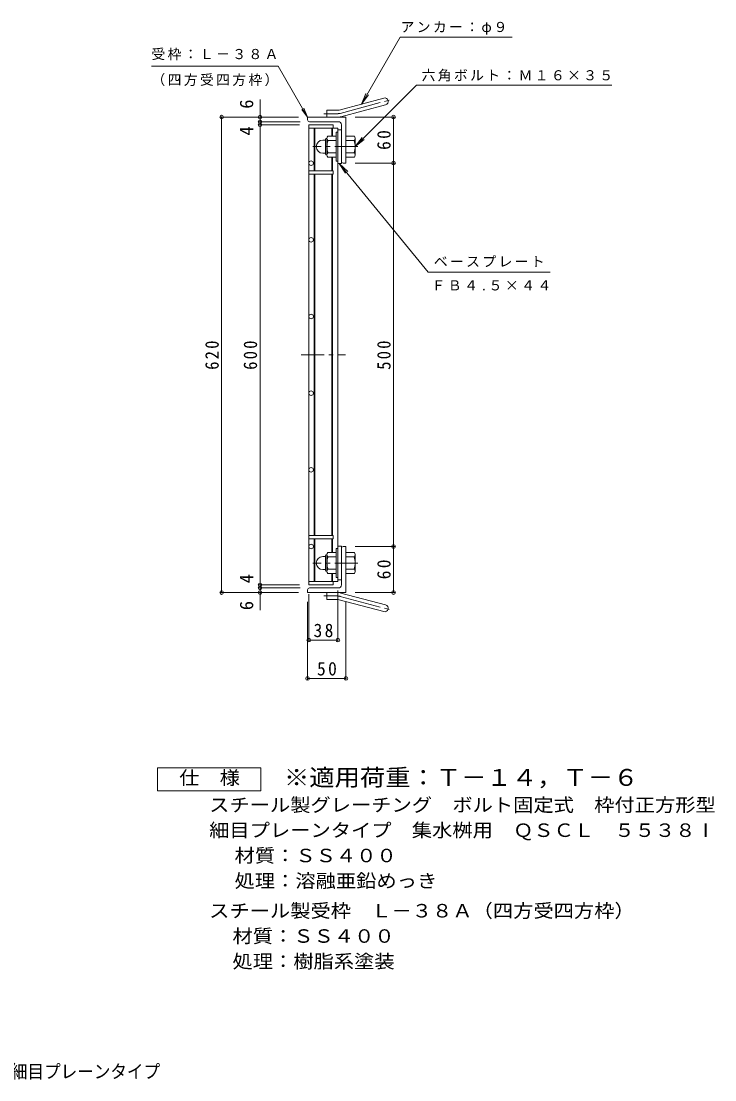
# Model space of a CAD drawing. Units: millimetres at full size, sheet at 1:6. Extents: x -1042 to 967, y -826 to 718.
# Drawn here: x 63 to 967, y -797 to 584 of the extents above; entities that cross this region are included whole.
import ezdxf
from ezdxf.enums import TextEntityAlignment as Align

# ---------------------------------------------------------------- set-up
doc = ezdxf.new("R2010")
doc.units = ezdxf.units.MM
doc.header["$LTSCALE"] = 6
doc.header["$PDMODE"] = 32
doc.header["$PDSIZE"] = 4.8
doc.linetypes.add('CHAIN1', pattern=[8, 5, -1, 1, -1])
doc.linetypes.add('CHAIN2', pattern=[12, 9, -1, 1, -1])
for name, color, linetype, lineweight in [('A-1_ピット', 2, 'Continuous', 9), ('A-2_蓋', 3, 'Continuous', 9), ('A-4_寸法', 7, 'Continuous', 9), ('A-5_仕様文', 7, 'Continuous', 9), ('F-5_F-5ﾚｲﾔ', 2, 'Continuous', 9)]:
    doc.layers.add(name, color=color, linetype=linetype, lineweight=lineweight)
doc.styles.add('ＭＳ ゴシック', font='')
doc.styles.get('ＭＳ ゴシック').set_extended_font_data('MS Gothic')

msp = doc.modelspace()

# ---------------------------------------------------------------- linework, layer by layer
at = {"layer": 'A-1_ピット'}
for p, q in [((477.157, 468.184), (535.348, 483.776)), ((479.486, 459.491), (537.677, 475.083)), ((436.012, 455.378), (436.012, 458.878)), ((486.012, 458.878), (436.012, 458.878)), ((461.012, 458.878), (461.012, 467.878)), ((474.827, 467.878), (461.012, 467.878)), ((486.012, 458.878), (486.012, 398.878)), ((476.012, 452.878), (438.512, 452.878)), ((480.012, 448.878), (480.012, 401.378)), ((455.702, 428.878), (459.212, 428.878)), ((459.212, 411.178), (459.212, 429.578)), ((461.012, 431.378), (461.212, 431.378)), ((461.212, 431.128), (461.212, 409.628)), ((473.212, 433.878), (462.251, 433.878)), ((473.212, 428.378), (462.251, 428.378)), ((473.212, 439.378), (473.212, 401.378)), ((475.512, 439.378), (473.212, 439.378)), ((486.012, 433.878), (496.974, 433.878)), ((486.012, 428.378), (496.974, 428.378)), ((498.212, 431.378), (498.012, 431.378)), ((498.012, 431.128), (498.012, 409.628)), ((455.712, 411.878), (459.212, 411.878)), ((461.012, 409.378), (461.212, 409.378)), ((473.212, 412.378), (462.251, 412.378)), ((473.212, 406.878), (462.251, 406.878)), ((475.512, 401.378), (473.212, 401.378)), ((486.012, 412.378), (496.974, 412.378)), ((486.012, 406.878), (496.974, 406.878)), ((498.212, 409.378), (498.012, 409.378)), ((482.512, 398.878), (486.012, 398.878)), ((473.212, -109.122), (462.251, -109.122)), ((473.212, -141.622), (473.212, -103.622)), ((475.512, -103.622), (473.212, -103.622)), ((480.012, -151.122), (480.012, -103.622)), ((482.512, -101.122), (486.012, -101.122)), ((486.012, -161.122), (486.012, -101.122)), ((486.012, -109.122), (496.974, -109.122)), ((455.712, -114.122), (459.212, -114.122)), ((459.212, -113.422), (459.212, -131.822)), ((461.012, -111.622), (461.212, -111.622)), ((461.212, -133.372), (461.212, -111.872)), ((473.212, -114.622), (462.251, -114.622)), ((486.012, -114.622), (496.974, -114.622)), ((498.212, -111.622), (498.012, -111.622)), ((498.012, -133.372), (498.012, -111.872)), ((455.702, -131.122), (459.212, -131.122)), ((461.012, -133.622), (461.212, -133.622)), ((473.212, -130.622), (462.251, -130.622)), ((473.212, -136.122), (462.251, -136.122)), ((486.012, -130.622), (496.974, -130.622)), ((486.012, -136.122), (496.974, -136.122)), ((498.212, -133.622), (498.012, -133.622)), ((475.512, -141.622), (473.212, -141.622)), ((436.012, -157.622), (436.012, -161.122)), ((486.012, -161.122), (436.012, -161.122)), ((476.012, -155.122), (438.512, -155.122)), ((461.012, -161.122), (461.012, -170.122)), ((479.486, -161.735), (537.677, -177.327)), ((474.827, -170.122), (461.012, -170.122)), ((477.157, -170.428), (535.348, -186.02))]:
    msp.add_line(p, q, dxfattribs=at)
at = {"layer": 'A-1_ピット', "linetype": 'CHAIN2'}
for p, q in [((478.321, 463.838), (543.488, 481.299)), ((474.827, 463.378), (457.207, 463.378)), ((474.827, -165.622), (457.207, -165.622)), ((478.321, -166.082), (543.488, -183.543))]:
    msp.add_line(p, q, dxfattribs=at)
at = {"layer": 'A-1_ピット', "linetype": 'CHAIN1'}
for p, q in [((501.518, 420.378), (442.911, 420.378)), ((501.518, -122.622), (442.911, -122.622))]:
    msp.add_line(p, q, dxfattribs=at)
at = {"layer": 'A-1_ピット'}
for centre, radius, start, end in [((536.512, 479.43), 4.5, 285.00014, 104.99991), ((474.827, 476.878), 9, 270, 285.00002), ((474.827, 476.878), 18, 270, 285), ((438.512, 455.378), 2.5, 180, 270), ((476.012, 448.878), 4, 0, 90), ((455.702, 420.388), 8.49, 90, 180), ((461.012, 429.578), 1.8, 90, 180), ((465.372, 431.128), 4.16, 138.61835, 221.37988), ((485.212, 420.378), 24, 160.52881, 199.47119), ((474.012, 420.378), 24, 340.52881, 19.47119), ((493.852, 431.128), 4.16, 318.62012, 41.38165), ((455.712, 420.378), 8.5, 180, 270), ((461.012, 411.178), 1.8, 180, 270), ((465.372, 409.628), 4.16, 138.62012, 221.38165), ((482.512, 401.378), 2.5, 180, 270), ((493.852, 409.628), 4.16, 318.61835, 41.37988), ((465.372, -111.872), 4.16, 138.61835, 221.37988), ((482.512, -103.622), 2.5, 90, 180), ((493.852, -111.872), 4.16, 318.62012, 41.38165), ((455.712, -122.622), 8.5, 90, 180), ((455.702, -122.632), 8.49, 180, 270), ((461.012, -113.422), 1.8, 90, 180), ((485.212, -122.622), 24, 160.52881, 199.47119), ((474.012, -122.622), 24, 340.52881, 19.47119), ((461.012, -131.822), 1.8, 180, 270), ((465.372, -133.372), 4.16, 138.62012, 221.38165), ((493.852, -133.372), 4.16, 318.61835, 41.37988), ((476.012, -151.122), 4, 270, 0), ((438.512, -157.622), 2.5, 90, 180), ((474.827, -179.122), 18, 75, 90), ((474.827, -179.122), 9, 74.99998, 90), ((536.512, -181.674), 4.5, 255.00009, 74.99986)]:
    msp.add_arc(centre, radius, start, end, dxfattribs=at)
at = {"layer": 'A-1_ピット', "linetype": 'CHAIN2'}
for centre, start, end in [((474.827, 476.878), 270, 284.99995), ((474.827, -179.122), 75.00005, 90)]:
    msp.add_arc(centre, 13.5, start, end, dxfattribs=at)
at = {"layer": 'A-2_蓋'}
for p, q in [((437.512, 448.878), (469.512, 448.878)), ((437.512, 448.878), (437.512, -151.122)), ((437.512, 444.378), (475.512, 444.378)), ((444.512, 444.378), (444.512, 388.878)), ((445.512, 444.378), (445.512, 388.878)), ((467.512, 444.378), (467.512, 433.878)), ((468.512, 444.378), (468.512, 433.878)), ((469.512, 448.878), (469.512, 444.378)), ((475.512, 444.378), (475.512, -146.622)), ((480.012, 442.378), (475.512, 442.378)), ((480.012, 398.378), (480.012, 442.378)), ((467.512, 406.878), (467.512, 388.878)), ((468.512, 406.878), (468.512, 388.878)), ((437.512, 388.878), (469.512, 388.878)), ((469.512, 388.878), (469.512, 384.378)), ((480.012, 398.378), (475.512, 398.378)), ((437.512, 384.378), (469.512, 384.378)), ((444.512, 384.378), (444.512, -86.622)), ((445.512, 384.378), (445.512, -86.622)), ((467.512, 384.378), (467.512, -86.622)), ((468.512, 384.378), (468.512, -86.622)), ((437.512, -86.622), (469.512, -86.622)), ((444.512, -91.122), (444.512, -146.622)), ((445.512, -91.122), (445.512, -146.622)), ((467.512, -91.122), (467.512, -109.122)), ((468.512, -91.122), (468.512, -109.122)), ((480.012, -100.622), (475.512, -100.622)), ((480.012, -100.622), (480.012, -144.622)), ((467.512, -136.122), (467.512, -146.622)), ((468.512, -136.122), (468.512, -146.622)), ((437.512, -146.622), (475.512, -146.622)), ((437.512, -151.122), (469.512, -151.122)), ((469.512, -146.622), (469.512, -151.122)), ((480.012, -144.622), (475.512, -144.622))]:
    msp.add_line(p, q, dxfattribs=at)
at = {"layer": 'A-2_蓋', "linetype": 'CHAIN1'}
msp.add_line((427.512, 148.878), (485.512, 148.878), dxfattribs=at)
at = {"layer": 'A-2_蓋'}
msp.add_lwpolyline([(437.512, -91.122), (469.512, -91.122), (469.512, -86.622)], dxfattribs=at)
for centre in [(440.512, 398.878), (440.512, 298.878), (440.512, 198.878), (440.512, 98.878), (440.512, -1.122), (440.512, -101.122)]:
    msp.add_circle(centre, 3, dxfattribs=at)
at = {"layer": 'A-4_寸法'}
for p, q in [((374.012, 458.878), (374.012, 481.878)), ((322.212, 458.878), (424.012, 458.878)), ((324.012, 458.878), (324.012, -161.122)), ((374.012, 458.878), (374.012, 452.878)), ((549.812, 458.878), (498.012, 458.878)), ((548.012, 458.878), (548.012, 398.878)), ((372.212, 452.878), (426.512, 452.878)), ((372.212, 448.878), (425.512, 448.878)), ((374.012, 452.878), (374.012, 448.878)), ((374.012, 448.878), (374.012, -151.122)), ((549.812, 398.878), (498.012, 398.878)), ((548.012, 398.878), (548.012, -101.122)), ((549.812, -101.122), (498.012, -101.122)), ((548.012, -101.122), (548.012, -161.122)), ((372.212, -151.122), (425.512, -151.122)), ((374.012, -151.122), (374.012, -155.122)), ((322.212, -161.122), (424.012, -161.122)), ((372.212, -155.122), (426.512, -155.122)), ((374.012, -155.122), (374.012, -161.122)), ((374.012, -161.122), (374.012, -184.122)), ((437.512, -224.922), (437.512, -163.122)), ((475.512, -224.922), (475.512, -158.622)), ((549.812, -161.122), (498.012, -161.122)), ((436.012, -274.922), (436.012, -173.122)), ((486.012, -274.922), (486.012, -173.122)), ((437.512, -223.122), (475.512, -223.122)), ((436.012, -273.122), (486.012, -273.122))]:
    msp.add_line(p, q, dxfattribs=at)
for p in [(324.012, 458.878), (374.012, 458.878), (548.012, 458.878), (374.012, 452.878), (374.012, 448.878), (548.012, 398.878), (548.012, -101.122), (374.012, -151.122), (324.012, -161.122), (374.012, -155.122), (374.012, -161.122), (548.012, -161.122), (437.512, -223.122), (475.512, -223.122), (436.012, -273.122), (486.012, -273.122)]:
    msp.add_point(p, dxfattribs=at)
at = {"layer": 'A-5_仕様文'}
for p, q in [((232.518, 525.552), (397.518, 525.552)), ((436.012, 458.878), (397.518, 525.552)), ((578.012, 500.378), (498.012, 420.378)), ((578.012, 500.378), (832.647, 500.378)), ((506.252, 475.981), (511.993, 489.839)), ((506.252, 475.981), (515.384, 487.881)), ((436.012, 458.878), (431.229, 470.426)), ((436.012, 458.878), (428.403, 468.795)), ((498.012, 420.378), (507.144, 432.278)), ((498.012, 420.378), (509.913, 429.509)), ((593.012, 256.626), (477.312, 398.378)), ((477.312, 398.378), (488.233, 388.095)), ((477.312, 398.378), (485.199, 385.619)), ((593.012, 256.626), (752.012, 256.626))]:
    msp.add_line(p, q, dxfattribs=at)
msp.add_lwpolyline([(506.252, 475.981), (556.602, 563.188), (702.443, 563.188)], dxfattribs=at)
at = {"layer": 'F-5_F-5ﾚｲﾔ'}
msp.add_lwpolyline([(240.205, -419.837), (240.205, -389.837), (375.205, -389.837), (375.205, -419.837)], close=True, dxfattribs=at)

# ---------------------------------------------------------------- texts
at = {"layer": 'A-4_寸法', "color": 2, "style": 'ＭＳ ゴシック'}
for s, p in [('6', (370.412, 469.878)), ('4', (370.412, 434.878)), ('4', (370.412, -149.122)), ('6', (370.412, -184.122))]:
    msp.add_text(s, height=17.6, rotation=90, dxfattribs=at).set_placement(p, align=Align.BOTTOM_LEFT)
at = {"layer": 'A-4_寸法', "color": 2, "char_height": 17.6, "attachment_point": 7, "rotation": 90, "style": 'ＭＳ ゴシック'}
for s, insert in [('\\T1.27;\\W0.95;60', (544.412, 416.128)), ('\\T1.27;\\W0.9;620', (320.412, 129.378)), ('\\T1.27;\\W0.9;600', (370.412, 129.378)), ('\\T1.27;\\W0.9;500', (544.412, 129.378)), ('\\T1.27;\\W0.95;60', (544.412, -143.872))]:
    msp.add_mtext(s, dxfattribs=dict(at, insert=insert))
at = {"layer": 'A-4_寸法', "color": 2, "char_height": 17.6, "attachment_point": 7, "style": 'ＭＳ ゴシック'}
for s, insert in [('\\T1.27;\\W0.95;38', (443.762, -219.522)), ('\\T1.27;\\W0.95;50', (448.262, -269.522))]:
    msp.add_mtext(s, dxfattribs=dict(at, insert=insert))
at = {"layer": 'A-5_仕様文', "char_height": 13.2, "attachment_point": 7, "style": 'ＭＳ ゴシック'}
for s, insert in [('\\T1.17;アンカー：φ９', (557.109, 566.281)), ('\\T1.17;受枠：Ｌ－３８Ａ', (232.518, 533.128)), ('\\T1.17;（四方受四方枠）', (232.518, 499.306)), ('\\T1.17;六角ボルト：Ｍ１６×３５', (584.504, 505.346)), ('\\T1.17;ベースプレート', (600.512, 263.383)), ('\\T1.18;ＦＢ４.５×４４', (597.512, 232.682))]:
    msp.add_mtext(s, dxfattribs=dict(at, insert=insert))
at = {"layer": 'F-5_F-5ﾚｲﾔ', "style": 'ＭＳ ゴシック'}
for s, width, p in [('仕\u3000様', 1.1, (268.705, -416.837)), ('スチール製グレーチング\u3000ボルト固定式\u3000枠付正方形型', 1.1, (307.705, -452.189)), ('細目プレーンタイプ\u3000集水桝用\u3000ＱＳＣＬ\u3000５５３８Ⅰ', 1.1, (307.705, -485.19)), ('材質：ＳＳ４００', 1.1, (340.832, -518.188)), ('処理：溶融亜鉛めっき', 1.1, (340.832, -551.189)), ('スチール製受枠\u3000Ｌ－３８Ａ（四方受四方枠）', 1.1, (307.705, -590.189)), ('材質：ＳＳ４００', 1.1, (338.133, -623.189)), ('処理：樹脂系塗装', 1.1, (338.133, -656.189)), ('スチール製グレーチング\u3000ボルト固定式\u3000枠付正方形型\u3000細目プレーンタイプ', 0.9, (-512.368, -799.865))]:
    msp.add_text(s, height=17.6, dxfattribs=dict(at, width=width)).set_placement(p, align=Align.BOTTOM_LEFT)
at = {"layer": 'F-5_F-5ﾚｲﾔ', "color": 3, "style": 'ＭＳ ゴシック', "width": 1.1}
msp.add_text('※適用荷重：Ｔ－１４，Ｔ－６', height=21.99, dxfattribs=at).set_placement((405.205, -419.837), align=Align.BOTTOM_LEFT)

doc.saveas('drawing.dxf')
